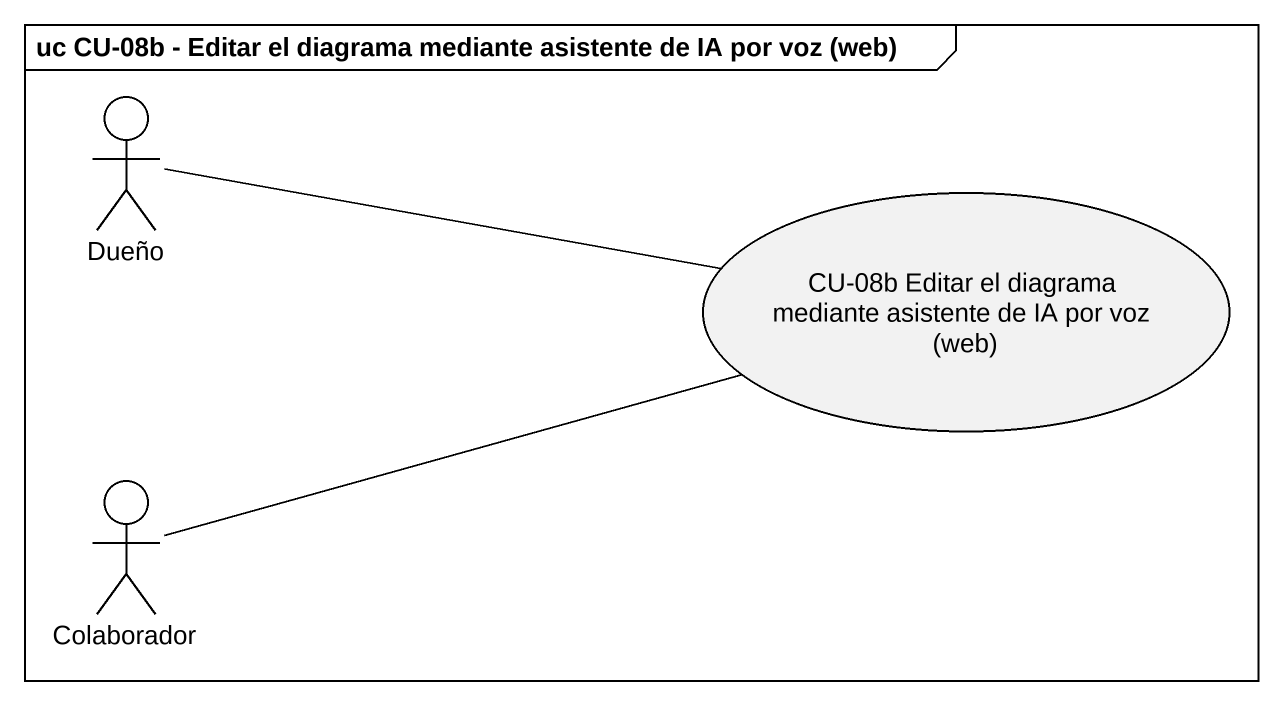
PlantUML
@startuml
mainframe uc CU-08b - Editar el diagrama mediante asistente de IA por voz (web)
actor Dueño
usecase "CU-08b Editar el diagrama mediante asistente de IA por voz (web)" as CU_08b_Editar_el_diagrama
actor Colaborador
Dueño -right- CU_08b_Editar_el_diagrama
Colaborador -right- CU_08b_Editar_el_diagrama
@enduml
